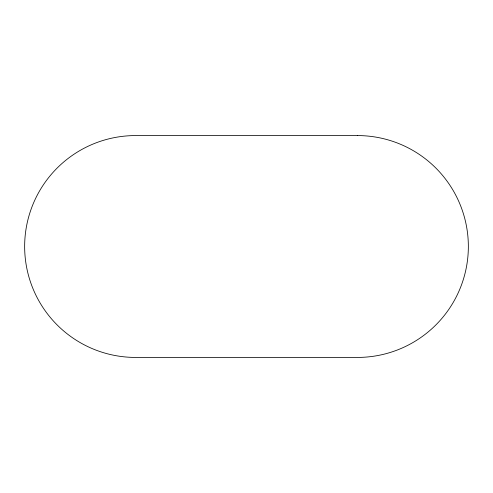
<?xml version="1.0" encoding="UTF-8"?>
<svg xmlns="http://www.w3.org/2000/svg" width="493" height="493" viewBox="0 0 493 493"><rect width="100%" height="100%" fill="white"/><g stroke="black" fill="none" stroke-linecap="round" stroke-linejoin="round"><path stroke-width="0.74" d="M357.425 135.575L135.575 135.575A110.925 110.925 0 0 0 24.65 246.5A110.925 110.925 0 0 0 135.575 357.425L357.425 357.425A110.925 110.925 0 0 0 468.35 246.5A110.925 110.925 0 0 0 357.425 135.575"/></g></svg>
